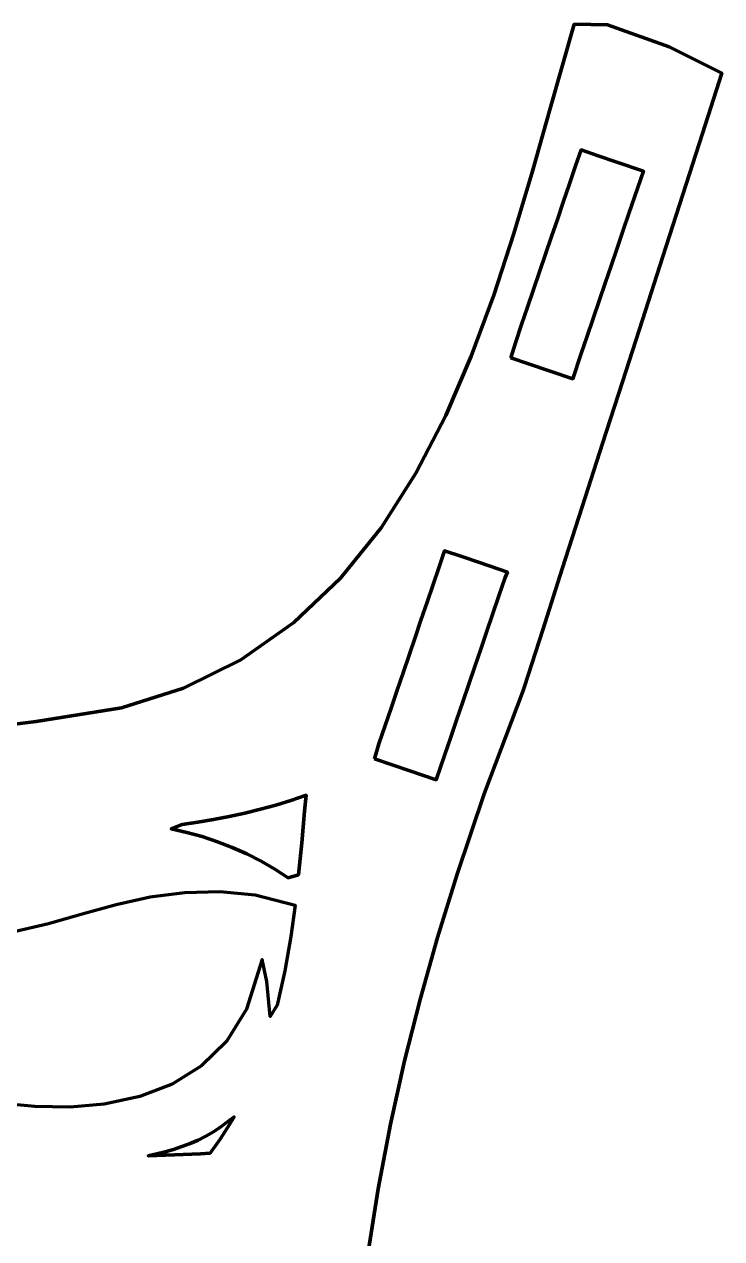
# Model space of a CAD drawing. Header units: millimetres. Extents: x -909 to -680, y 276 to 431.
# Drawn here: x -710.1 to -679.9, y 333.2 to 385.8 of the extents above; entities that cross this region are included whole.
import ezdxf

# ---------------------------------------------------------------- set-up
doc = ezdxf.new("R2010")
doc.units = ezdxf.units.MM
doc.header["$MEASUREMENT"] = 0
doc.layers.add('Camada 1', color=7, linetype='Continuous')

msp = doc.modelspace()

# ---------------------------------------------------------------- linework, layer by layer
at = {"layer": 'Camada 1', "lineweight": 100}
for points, knots in [([(-711.4247, 355.335), (-711.4247, 355.335), (-709.5495, 355.569), (-709.5495, 355.569), (-709.5495, 355.569), (-709.5495, 355.569), (-705.8537, 356.1623), (-705.8537, 356.1623), (-705.8537, 356.1623), (-705.8537, 356.1623), (-703.1663, 357.0181), (-703.1663, 357.0181), (-703.1663, 357.0181), (-703.1663, 357.0181), (-700.6839, 358.2404), (-700.6839, 358.2404), (-700.6839, 358.2404), (-700.6839, 358.2404), (-698.3894, 359.8516), (-698.3894, 359.8516), (-698.3894, 359.8516), (-698.3894, 359.8516), (-696.3694, 361.7741), (-696.3694, 361.7741), (-696.3694, 361.7741), (-696.3694, 361.7741), (-694.6058, 363.9644), (-694.6058, 363.9644), (-694.6058, 363.9644), (-694.6058, 363.9644), (-693.1063, 366.3205), (-693.1063, 366.3205), (-693.1063, 366.3205), (-693.1063, 366.3205), (-691.8085, 368.8307), (-691.8085, 368.8307), (-691.8085, 368.8307), (-691.8085, 368.8307), (-690.702, 371.3983), (-690.702, 371.3983), (-690.702, 371.3983), (-690.702, 371.3983), (-689.7261, 374.0428), (-689.7261, 374.0428), (-689.7261, 374.0428), (-689.7261, 374.0428), (-688.8565, 376.716), (-688.8565, 376.716), (-688.8565, 376.716), (-688.8565, 376.716), (-688.0546, 379.4123), (-688.0546, 379.4123), (-688.0546, 379.4123), (-688.0546, 379.4123), (-687.2863, 382.1232), (-687.2863, 382.1232), (-687.2863, 382.1232), (-687.2863, 382.1232), (-686.2393, 385.7747), (-686.2393, 385.7747), (-686.2393, 385.7747), (-686.2393, 385.7747), (-684.8032, 385.744), (-684.8032, 385.744), (-684.8032, 385.744), (-684.8032, 385.744), (-682.1299, 384.8034), (-682.1299, 384.8034), (-682.1299, 384.8034), (-682.1299, 384.8034), (-679.8502, 383.6511), (-679.8502, 383.6511), (-679.8502, 383.6511), (-679.8502, 383.6511), (-680.6884, 381.0465), (-680.6884, 381.0465), (-680.6884, 381.0465), (-680.6884, 381.0465), (-681.5415, 378.394), (-681.5415, 378.394), (-681.5415, 378.394), (-681.5415, 378.394), (-682.4044, 375.7116), (-682.4044, 375.7116), (-682.4044, 375.7116), (-682.4044, 375.7116), (-683.2868, 372.9695), (-683.2868, 372.9695), (-683.2868, 372.9695), (-683.2868, 372.9695), (-684.149, 370.2889), (-684.149, 370.2889), (-684.149, 370.2889), (-684.149, 370.2889), (-685.0102, 367.6137), (-685.0102, 367.6137), (-685.0102, 367.6137), (-685.0102, 367.6137), (-684.149, 370.2889), (-684.149, 370.2889), (-684.149, 370.2889), (-684.149, 370.2889), (-683.2868, 372.9695), (-683.2868, 372.9695), (-683.2868, 372.9695), (-683.2868, 372.9695), (-682.4044, 375.7116), (-682.4044, 375.7116), (-682.4044, 375.7116), (-682.4044, 375.7116), (-681.5415, 378.394), (-681.5415, 378.394), (-681.5415, 378.394), (-681.5415, 378.394), (-680.6884, 381.0465), (-680.6884, 381.0465), (-680.6884, 381.0465), (-680.6884, 381.0465), (-679.8502, 383.6511), (-679.8502, 383.6511), (-679.8502, 383.6511), (-679.8502, 383.6511), (-682.1299, 384.8034), (-682.1299, 384.8034), (-682.1299, 384.8034), (-682.1299, 384.8034), (-684.8032, 385.744), (-684.8032, 385.744), (-684.8032, 385.744), (-684.8032, 385.744), (-686.2393, 385.7747), (-686.2393, 385.7747), (-686.2393, 385.7747), (-686.2393, 385.7747), (-687.2863, 382.1232), (-687.2863, 382.1232), (-687.2863, 382.1232), (-687.2863, 382.1232), (-688.0546, 379.4123), (-688.0546, 379.4123), (-688.0546, 379.4123), (-688.0546, 379.4123), (-688.8565, 376.716), (-688.8565, 376.716), (-688.8565, 376.716), (-688.8565, 376.716), (-689.7261, 374.0428), (-689.7261, 374.0428), (-689.7261, 374.0428), (-689.7261, 374.0428), (-690.702, 371.3983), (-690.702, 371.3983), (-690.702, 371.3983), (-690.702, 371.3983), (-691.8085, 368.8307), (-691.8085, 368.8307), (-691.8085, 368.8307), (-691.8085, 368.8307), (-693.1063, 366.3205), (-693.1063, 366.3205), (-693.1063, 366.3205), (-693.1063, 366.3205), (-694.6058, 363.9644), (-694.6058, 363.9644), (-694.6058, 363.9644), (-694.6058, 363.9644), (-696.3694, 361.7741), (-696.3694, 361.7741), (-696.3694, 361.7741), (-696.3694, 361.7741), (-698.3894, 359.8516), (-698.3894, 359.8516), (-698.3894, 359.8516), (-698.3894, 359.8516), (-700.6839, 358.2404), (-700.6839, 358.2404), (-700.6839, 358.2404), (-700.6839, 358.2404), (-703.1663, 357.0181), (-703.1663, 357.0181), (-703.1663, 357.0181), (-703.1663, 357.0181), (-705.8537, 356.1623), (-705.8537, 356.1623), (-705.8537, 356.1623), (-705.8537, 356.1623), (-709.5495, 355.569), (-709.5495, 355.569), (-709.5495, 355.569), (-709.5495, 355.569), (-711.4247, 355.335), (-711.4247, 355.335)], [0, 0, 0, 0, 0.0204082, 0.0204082, 0.0204082, 0.0204082, 0.0408163, 0.0408163, 0.0408163, 0.0408163, 0.0612245, 0.0612245, 0.0612245, 0.0612245, 0.0816327, 0.0816327, 0.0816327, 0.0816327, 0.1020408, 0.1020408, 0.1020408, 0.1020408, 0.122449, 0.122449, 0.122449, 0.122449, 0.1428571, 0.1428571, 0.1428571, 0.1428571, 0.1632653, 0.1632653, 0.1632653, 0.1632653, 0.1836735, 0.1836735, 0.1836735, 0.1836735, 0.2040816, 0.2040816, 0.2040816, 0.2040816, 0.2244898, 0.2244898, 0.2244898, 0.2244898, 0.244898, 0.244898, 0.244898, 0.244898, 0.2653061, 0.2653061, 0.2653061, 0.2653061, 0.2857143, 0.2857143, 0.2857143, 0.2857143, 0.3061224, 0.3061224, 0.3061224, 0.3061224, 0.3265306, 0.3265306, 0.3265306, 0.3265306, 0.3469388, 0.3469388, 0.3469388, 0.3469388, 0.3673469, 0.3673469, 0.3673469, 0.3673469, 0.3877551, 0.3877551, 0.3877551, 0.3877551, 0.4081633, 0.4081633, 0.4081633, 0.4081633, 0.4285714, 0.4285714, 0.4285714, 0.4285714, 0.4489796, 0.4489796, 0.4489796, 0.4489796, 0.4693878, 0.4693878, 0.4693878, 0.4693878, 0.4897959, 0.4897959, 0.4897959, 0.4897959, 0.5102041, 0.5102041, 0.5102041, 0.5102041, 0.5306122, 0.5306122, 0.5306122, 0.5306122, 0.5510204, 0.5510204, 0.5510204, 0.5510204, 0.5714286, 0.5714286, 0.5714286, 0.5714286, 0.5918367, 0.5918367, 0.5918367, 0.5918367, 0.6122449, 0.6122449, 0.6122449, 0.6122449, 0.6326531, 0.6326531, 0.6326531, 0.6326531, 0.6530612, 0.6530612, 0.6530612, 0.6530612, 0.6734694, 0.6734694, 0.6734694, 0.6734694, 0.6938776, 0.6938776, 0.6938776, 0.6938776, 0.7142857, 0.7142857, 0.7142857, 0.7142857, 0.7346939, 0.7346939, 0.7346939, 0.7346939, 0.755102, 0.755102, 0.755102, 0.755102, 0.7755102, 0.7755102, 0.7755102, 0.7755102, 0.7959184, 0.7959184, 0.7959184, 0.7959184, 0.8163265, 0.8163265, 0.8163265, 0.8163265, 0.8367347, 0.8367347, 0.8367347, 0.8367347, 0.8571429, 0.8571429, 0.8571429, 0.8571429, 0.877551, 0.877551, 0.877551, 0.877551, 0.8979592, 0.8979592, 0.8979592, 0.8979592, 0.9183673, 0.9183673, 0.9183673, 0.9183673, 0.9387755, 0.9387755, 0.9387755, 0.9387755, 0.9591837, 0.9591837, 0.9591837, 0.9591837, 1, 1, 1, 1]), ([(-686.4561, 378.8261), (-686.4561, 378.8261), (-686.1793, 379.6386), (-686.1793, 379.6386), (-686.1793, 379.6386), (-686.1793, 379.6386), (-685.9438, 380.3303), (-685.9438, 380.3303), (-685.9438, 380.3303), (-685.9438, 380.3303), (-686.1793, 379.6386), (-686.1793, 379.6386), (-686.1793, 379.6386), (-686.1793, 379.6386), (-686.4561, 378.8261), (-686.4561, 378.8261)], [0, 0, 0, 0, 0.2, 0.2, 0.2, 0.2, 0.4, 0.4, 0.4, 0.4, 0.6, 0.6, 0.6, 0.6, 1, 1, 1, 1]), ([(-685.9438, 380.3303), (-685.9438, 380.3303), (-685.2007, 380.0774), (-685.2007, 380.0774), (-685.2007, 380.0774), (-685.2007, 380.0774), (-685.9438, 380.3303), (-685.9438, 380.3303)], [0, 0, 0, 0, 0.3333333, 0.3333333, 0.3333333, 0.3333333, 1, 1, 1, 1]), ([(-685.2007, 380.0774), (-685.2007, 380.0774), (-684.4353, 379.8165), (-684.4353, 379.8165), (-684.4353, 379.8165), (-684.4353, 379.8165), (-685.2007, 380.0774), (-685.2007, 380.0774)], [0, 0, 0, 0, 0.3333333, 0.3333333, 0.3333333, 0.3333333, 1, 1, 1, 1]), ([(-686.3084, 370.4103), (-686.3084, 370.4103), (-685.9338, 371.5105), (-685.9338, 371.5105), (-685.9338, 371.5105), (-685.9338, 371.5105), (-685.6779, 372.2616), (-685.6779, 372.2616), (-685.6779, 372.2616), (-685.6779, 372.2616), (-685.4163, 373.0306), (-685.4163, 373.0306), (-685.4163, 373.0306), (-685.4163, 373.0306), (-685.1588, 373.7868), (-685.1588, 373.7868), (-685.1588, 373.7868), (-685.1588, 373.7868), (-684.8961, 374.5586), (-684.8961, 374.5586), (-684.8961, 374.5586), (-684.8961, 374.5586), (-684.6381, 375.3158), (-684.6381, 375.3158), (-684.6381, 375.3158), (-684.6381, 375.3158), (-684.3814, 376.0695), (-684.3814, 376.0695), (-684.3814, 376.0695), (-684.3814, 376.0695), (-684.1156, 376.8503), (-684.1156, 376.8503), (-684.1156, 376.8503), (-684.1156, 376.8503), (-683.8703, 377.5707), (-683.8703, 377.5707), (-683.8703, 377.5707), (-683.8703, 377.5707), (-683.2438, 379.4107), (-683.2438, 379.4107), (-683.2438, 379.4107), (-683.2438, 379.4107), (-683.8703, 377.5707), (-683.8703, 377.5707), (-683.8703, 377.5707), (-683.8703, 377.5707), (-684.1156, 376.8503), (-684.1156, 376.8503), (-684.1156, 376.8503), (-684.1156, 376.8503), (-684.3814, 376.0695), (-684.3814, 376.0695), (-684.3814, 376.0695), (-684.3814, 376.0695), (-684.6381, 375.3158), (-684.6381, 375.3158), (-684.6381, 375.3158), (-684.6381, 375.3158), (-684.8961, 374.5586), (-684.8961, 374.5586), (-684.8961, 374.5586), (-684.8961, 374.5586), (-685.1588, 373.7868), (-685.1588, 373.7868), (-685.1588, 373.7868), (-685.1588, 373.7868), (-685.4163, 373.0306), (-685.4163, 373.0306), (-685.4163, 373.0306), (-685.4163, 373.0306), (-685.6779, 372.2616), (-685.6779, 372.2616), (-685.6779, 372.2616), (-685.6779, 372.2616), (-685.9338, 371.5105), (-685.9338, 371.5105), (-685.9338, 371.5105), (-685.9338, 371.5105), (-686.3084, 370.4103), (-686.3084, 370.4103)], [0, 0, 0, 0, 0.047619, 0.047619, 0.047619, 0.047619, 0.0952381, 0.0952381, 0.0952381, 0.0952381, 0.1428571, 0.1428571, 0.1428571, 0.1428571, 0.1904762, 0.1904762, 0.1904762, 0.1904762, 0.2380952, 0.2380952, 0.2380952, 0.2380952, 0.2857143, 0.2857143, 0.2857143, 0.2857143, 0.3333333, 0.3333333, 0.3333333, 0.3333333, 0.3809524, 0.3809524, 0.3809524, 0.3809524, 0.4285714, 0.4285714, 0.4285714, 0.4285714, 0.4761905, 0.4761905, 0.4761905, 0.4761905, 0.5238095, 0.5238095, 0.5238095, 0.5238095, 0.5714286, 0.5714286, 0.5714286, 0.5714286, 0.6190476, 0.6190476, 0.6190476, 0.6190476, 0.6666667, 0.6666667, 0.6666667, 0.6666667, 0.7142857, 0.7142857, 0.7142857, 0.7142857, 0.7619048, 0.7619048, 0.7619048, 0.7619048, 0.8095238, 0.8095238, 0.8095238, 0.8095238, 0.8571429, 0.8571429, 0.8571429, 0.8571429, 0.9047619, 0.9047619, 0.9047619, 0.9047619, 1, 1, 1, 1]), ([(-684.4353, 379.8165), (-684.4353, 379.8165), (-683.2438, 379.4107), (-683.2438, 379.4107), (-683.2438, 379.4107), (-683.2438, 379.4107), (-684.4353, 379.8165), (-684.4353, 379.8165)], [0, 0, 0, 0, 0.3333333, 0.3333333, 0.3333333, 0.3333333, 1, 1, 1, 1]), ([(-686.6995, 378.1112), (-686.6995, 378.1112), (-686.4561, 378.8261), (-686.4561, 378.8261), (-686.4561, 378.8261), (-686.4561, 378.8261), (-686.6995, 378.1112), (-686.6995, 378.1112)], [0, 0, 0, 0, 0.3333333, 0.3333333, 0.3333333, 0.3333333, 1, 1, 1, 1]), ([(-686.9692, 377.3186), (-686.9692, 377.3186), (-686.6995, 378.1112), (-686.6995, 378.1112), (-686.6995, 378.1112), (-686.6995, 378.1112), (-686.9692, 377.3186), (-686.9692, 377.3186)], [0, 0, 0, 0, 0.3333333, 0.3333333, 0.3333333, 0.3333333, 1, 1, 1, 1]), ([(-687.2221, 376.5765), (-687.2221, 376.5765), (-686.9692, 377.3186), (-686.9692, 377.3186), (-686.9692, 377.3186), (-686.9692, 377.3186), (-687.2221, 376.5765), (-687.2221, 376.5765)], [0, 0, 0, 0, 0.3333333, 0.3333333, 0.3333333, 0.3333333, 1, 1, 1, 1]), ([(-687.4811, 375.8151), (-687.4811, 375.8151), (-687.2221, 376.5765), (-687.2221, 376.5765), (-687.2221, 376.5765), (-687.2221, 376.5765), (-687.4811, 375.8151), (-687.4811, 375.8151)], [0, 0, 0, 0, 0.3333333, 0.3333333, 0.3333333, 0.3333333, 1, 1, 1, 1]), ([(-687.7435, 375.0446), (-687.7435, 375.0446), (-687.4811, 375.8151), (-687.4811, 375.8151), (-687.4811, 375.8151), (-687.4811, 375.8151), (-687.7435, 375.0446), (-687.7435, 375.0446)], [0, 0, 0, 0, 0.3333333, 0.3333333, 0.3333333, 0.3333333, 1, 1, 1, 1]), ([(-688.0002, 374.2914), (-688.0002, 374.2914), (-687.7435, 375.0446), (-687.7435, 375.0446), (-687.7435, 375.0446), (-687.7435, 375.0446), (-688.0002, 374.2914), (-688.0002, 374.2914)], [0, 0, 0, 0, 0.3333333, 0.3333333, 0.3333333, 0.3333333, 1, 1, 1, 1]), ([(-688.2634, 373.5183), (-688.2634, 373.5183), (-688.0002, 374.2914), (-688.0002, 374.2914), (-688.0002, 374.2914), (-688.0002, 374.2914), (-688.2634, 373.5183), (-688.2634, 373.5183)], [0, 0, 0, 0, 0.3333333, 0.3333333, 0.3333333, 0.3333333, 1, 1, 1, 1]), ([(-688.5189, 372.7668), (-688.5189, 372.7668), (-688.2634, 373.5183), (-688.2634, 373.5183), (-688.2634, 373.5183), (-688.2634, 373.5183), (-688.5189, 372.7668), (-688.5189, 372.7668)], [0, 0, 0, 0, 0.3333333, 0.3333333, 0.3333333, 0.3333333, 1, 1, 1, 1]), ([(-688.7902, 371.971), (-688.7902, 371.971), (-688.5189, 372.7668), (-688.5189, 372.7668), (-688.5189, 372.7668), (-688.5189, 372.7668), (-688.7902, 371.971), (-688.7902, 371.971)], [0, 0, 0, 0, 0.3333333, 0.3333333, 0.3333333, 0.3333333, 1, 1, 1, 1]), ([(-688.983, 371.3204), (-688.983, 371.3204), (-688.7902, 371.971), (-688.7902, 371.971), (-688.7902, 371.971), (-688.7902, 371.971), (-688.983, 371.3204), (-688.983, 371.3204)], [0, 0, 0, 0, 0.3333333, 0.3333333, 0.3333333, 0.3333333, 1, 1, 1, 1]), ([(-688.983, 371.3204), (-688.983, 371.3204), (-688.2219, 371.0613), (-688.2219, 371.0613), (-688.2219, 371.0613), (-688.2219, 371.0613), (-688.983, 371.3204), (-688.983, 371.3204)], [0, 0, 0, 0, 0.3333333, 0.3333333, 0.3333333, 0.3333333, 1, 1, 1, 1]), ([(-688.2219, 371.0613), (-688.2219, 371.0613), (-686.3084, 370.4103), (-686.3084, 370.4103), (-686.3084, 370.4103), (-686.3084, 370.4103), (-688.2219, 371.0613), (-688.2219, 371.0613)], [0, 0, 0, 0, 0.3333333, 0.3333333, 0.3333333, 0.3333333, 1, 1, 1, 1]), ([(-685.8939, 364.8665), (-685.8939, 364.8665), (-685.0102, 367.6137), (-685.0102, 367.6137), (-685.0102, 367.6137), (-685.0102, 367.6137), (-685.8939, 364.8665), (-685.8939, 364.8665)], [0, 0, 0, 0, 0.3333333, 0.3333333, 0.3333333, 0.3333333, 1, 1, 1, 1]), ([(-686.7572, 362.1829), (-686.7572, 362.1829), (-685.8939, 364.8665), (-685.8939, 364.8665), (-685.8939, 364.8665), (-685.8939, 364.8665), (-686.7572, 362.1829), (-686.7572, 362.1829)], [0, 0, 0, 0, 0.3333333, 0.3333333, 0.3333333, 0.3333333, 1, 1, 1, 1]), ([(-692.0925, 362.2723), (-692.0925, 362.2723), (-691.8567, 362.9642), (-691.8567, 362.9642), (-691.8567, 362.9642), (-691.8567, 362.9642), (-692.0925, 362.2723), (-692.0925, 362.2723)], [0, 0, 0, 0, 0.3333333, 0.3333333, 0.3333333, 0.3333333, 1, 1, 1, 1]), ([(-690.809, 357.1922), (-690.809, 357.1922), (-690.5511, 357.9497), (-690.5511, 357.9497), (-690.5511, 357.9497), (-690.5511, 357.9497), (-690.2944, 358.7033), (-690.2944, 358.7033), (-690.2944, 358.7033), (-690.2944, 358.7033), (-690.0285, 359.4841), (-690.0285, 359.4841), (-690.0285, 359.4841), (-690.0285, 359.4841), (-689.7831, 360.2049), (-689.7831, 360.2049), (-689.7831, 360.2049), (-689.7831, 360.2049), (-689.5067, 361.0165), (-689.5067, 361.0165), (-689.5067, 361.0165), (-689.5067, 361.0165), (-689.2399, 361.8007), (-689.2399, 361.8007), (-689.2399, 361.8007), (-689.2399, 361.8007), (-689.1378, 362.038), (-689.1378, 362.038), (-689.1378, 362.038), (-689.1378, 362.038), (-690.3479, 362.4503), (-690.3479, 362.4503), (-690.3479, 362.4503), (-690.3479, 362.4503), (-691.114, 362.7112), (-691.114, 362.7112), (-691.114, 362.7112), (-691.114, 362.7112), (-691.8567, 362.9642), (-691.8567, 362.9642), (-691.8567, 362.9642), (-691.8567, 362.9642), (-691.114, 362.7112), (-691.114, 362.7112), (-691.114, 362.7112), (-691.114, 362.7112), (-690.3479, 362.4503), (-690.3479, 362.4503), (-690.3479, 362.4503), (-690.3479, 362.4503), (-689.1378, 362.038), (-689.1378, 362.038), (-689.1378, 362.038), (-689.1378, 362.038), (-689.2399, 361.8007), (-689.2399, 361.8007), (-689.2399, 361.8007), (-689.2399, 361.8007), (-689.5067, 361.0165), (-689.5067, 361.0165), (-689.5067, 361.0165), (-689.5067, 361.0165), (-689.7831, 360.2049), (-689.7831, 360.2049), (-689.7831, 360.2049), (-689.7831, 360.2049), (-690.0285, 359.4841), (-690.0285, 359.4841), (-690.0285, 359.4841), (-690.0285, 359.4841), (-690.2944, 358.7033), (-690.2944, 358.7033), (-690.2944, 358.7033), (-690.2944, 358.7033), (-690.5511, 357.9497), (-690.5511, 357.9497), (-690.5511, 357.9497), (-690.5511, 357.9497), (-690.809, 357.1922), (-690.809, 357.1922)], [0, 0, 0, 0, 0.047619, 0.047619, 0.047619, 0.047619, 0.0952381, 0.0952381, 0.0952381, 0.0952381, 0.1428571, 0.1428571, 0.1428571, 0.1428571, 0.1904762, 0.1904762, 0.1904762, 0.1904762, 0.2380952, 0.2380952, 0.2380952, 0.2380952, 0.2857143, 0.2857143, 0.2857143, 0.2857143, 0.3333333, 0.3333333, 0.3333333, 0.3333333, 0.3809524, 0.3809524, 0.3809524, 0.3809524, 0.4285714, 0.4285714, 0.4285714, 0.4285714, 0.4761905, 0.4761905, 0.4761905, 0.4761905, 0.5238095, 0.5238095, 0.5238095, 0.5238095, 0.5714286, 0.5714286, 0.5714286, 0.5714286, 0.6190476, 0.6190476, 0.6190476, 0.6190476, 0.6666667, 0.6666667, 0.6666667, 0.6666667, 0.7142857, 0.7142857, 0.7142857, 0.7142857, 0.7619048, 0.7619048, 0.7619048, 0.7619048, 0.8095238, 0.8095238, 0.8095238, 0.8095238, 0.8571429, 0.8571429, 0.8571429, 0.8571429, 0.9047619, 0.9047619, 0.9047619, 0.9047619, 1, 1, 1, 1]), ([(-692.3692, 361.46), (-692.3692, 361.46), (-692.0925, 362.2723), (-692.0925, 362.2723), (-692.0925, 362.2723), (-692.0925, 362.2723), (-692.3692, 361.46), (-692.3692, 361.46)], [0, 0, 0, 0, 0.3333333, 0.3333333, 0.3333333, 0.3333333, 1, 1, 1, 1]), ([(-687.6062, 359.5445), (-687.6062, 359.5445), (-686.7572, 362.1829), (-686.7572, 362.1829), (-686.7572, 362.1829), (-686.7572, 362.1829), (-687.6062, 359.5445), (-687.6062, 359.5445)], [0, 0, 0, 0, 0.3333333, 0.3333333, 0.3333333, 0.3333333, 1, 1, 1, 1]), ([(-692.6125, 360.7448), (-692.6125, 360.7448), (-692.3692, 361.46), (-692.3692, 361.46), (-692.3692, 361.46), (-692.3692, 361.46), (-692.6125, 360.7448), (-692.6125, 360.7448)], [0, 0, 0, 0, 0.3333333, 0.3333333, 0.3333333, 0.3333333, 1, 1, 1, 1]), ([(-692.8821, 359.9523), (-692.8821, 359.9523), (-692.6125, 360.7448), (-692.6125, 360.7448), (-692.6125, 360.7448), (-692.6125, 360.7448), (-692.8821, 359.9523), (-692.8821, 359.9523)], [0, 0, 0, 0, 0.3333333, 0.3333333, 0.3333333, 0.3333333, 1, 1, 1, 1]), ([(-693.135, 359.2102), (-693.135, 359.2102), (-692.8821, 359.9523), (-692.8821, 359.9523), (-692.8821, 359.9523), (-692.8821, 359.9523), (-693.135, 359.2102), (-693.135, 359.2102)], [0, 0, 0, 0, 0.3333333, 0.3333333, 0.3333333, 0.3333333, 1, 1, 1, 1]), ([(-688.3969, 357.0865), (-688.3969, 357.0865), (-687.6062, 359.5445), (-687.6062, 359.5445), (-687.6062, 359.5445), (-687.6062, 359.5445), (-688.3969, 357.0865), (-688.3969, 357.0865)], [0, 0, 0, 0, 0.3333333, 0.3333333, 0.3333333, 0.3333333, 1, 1, 1, 1]), ([(-694.8956, 353.9545), (-694.8956, 353.9545), (-694.7032, 354.6048), (-694.7032, 354.6048), (-694.7032, 354.6048), (-694.7032, 354.6048), (-694.4324, 355.4005), (-694.4324, 355.4005), (-694.4324, 355.4005), (-694.4324, 355.4005), (-694.176, 356.1524), (-694.176, 356.1524), (-694.176, 356.1524), (-694.176, 356.1524), (-693.9132, 356.9253), (-693.9132, 356.9253), (-693.9132, 356.9253), (-693.9132, 356.9253), (-693.6565, 357.6783), (-693.6565, 357.6783), (-693.6565, 357.6783), (-693.6565, 357.6783), (-693.3945, 358.4489), (-693.3945, 358.4489), (-693.3945, 358.4489), (-693.3945, 358.4489), (-693.135, 359.2102), (-693.135, 359.2102), (-693.135, 359.2102), (-693.135, 359.2102), (-693.3945, 358.4489), (-693.3945, 358.4489), (-693.3945, 358.4489), (-693.3945, 358.4489), (-693.6565, 357.6783), (-693.6565, 357.6783), (-693.6565, 357.6783), (-693.6565, 357.6783), (-693.9132, 356.9253), (-693.9132, 356.9253), (-693.9132, 356.9253), (-693.9132, 356.9253), (-694.176, 356.1524), (-694.176, 356.1524), (-694.176, 356.1524), (-694.176, 356.1524), (-694.4324, 355.4005), (-694.4324, 355.4005), (-694.4324, 355.4005), (-694.4324, 355.4005), (-694.7032, 354.6048), (-694.7032, 354.6048), (-694.7032, 354.6048), (-694.7032, 354.6048), (-694.8956, 353.9545), (-694.8956, 353.9545)], [0, 0, 0, 0, 0.0666667, 0.0666667, 0.0666667, 0.0666667, 0.1333333, 0.1333333, 0.1333333, 0.1333333, 0.2, 0.2, 0.2, 0.2, 0.2666667, 0.2666667, 0.2666667, 0.2666667, 0.3333333, 0.3333333, 0.3333333, 0.3333333, 0.4, 0.4, 0.4, 0.4, 0.4666667, 0.4666667, 0.4666667, 0.4666667, 0.5333333, 0.5333333, 0.5333333, 0.5333333, 0.6, 0.6, 0.6, 0.6, 0.6666667, 0.6666667, 0.6666667, 0.6666667, 0.7333333, 0.7333333, 0.7333333, 0.7333333, 0.8, 0.8, 0.8, 0.8, 0.8666667, 0.8666667, 0.8666667, 0.8666667, 1, 1, 1, 1]), ([(-691.8466, 354.1443), (-691.8466, 354.1443), (-691.5909, 354.8955), (-691.5909, 354.8955), (-691.5909, 354.8955), (-691.5909, 354.8955), (-691.3289, 355.6644), (-691.3289, 355.6644), (-691.3289, 355.6644), (-691.3289, 355.6644), (-691.0718, 356.4205), (-691.0718, 356.4205), (-691.0718, 356.4205), (-691.0718, 356.4205), (-690.809, 357.1922), (-690.809, 357.1922), (-690.809, 357.1922), (-690.809, 357.1922), (-691.0718, 356.4205), (-691.0718, 356.4205), (-691.0718, 356.4205), (-691.0718, 356.4205), (-691.3289, 355.6644), (-691.3289, 355.6644), (-691.3289, 355.6644), (-691.3289, 355.6644), (-691.5909, 354.8955), (-691.5909, 354.8955), (-691.5909, 354.8955), (-691.5909, 354.8955), (-691.8466, 354.1443), (-691.8466, 354.1443)], [0, 0, 0, 0, 0.1111111, 0.1111111, 0.1111111, 0.1111111, 0.2222222, 0.2222222, 0.2222222, 0.2222222, 0.3333333, 0.3333333, 0.3333333, 0.3333333, 0.4444444, 0.4444444, 0.4444444, 0.4444444, 0.5555556, 0.5555556, 0.5555556, 0.5555556, 0.6666667, 0.6666667, 0.6666667, 0.6666667, 0.7777778, 0.7777778, 0.7777778, 0.7777778, 1, 1, 1, 1]), ([(-690.1365, 352.4297), (-690.1365, 352.4297), (-688.4665, 356.87), (-688.4665, 356.87), (-688.4665, 356.87), (-688.4665, 356.87), (-690.1365, 352.4297), (-690.1365, 352.4297)], [0, 0, 0, 0, 0.3333333, 0.3333333, 0.3333333, 0.3333333, 1, 1, 1, 1]), ([(-688.4665, 356.87), (-688.4665, 356.87), (-688.3969, 357.0865), (-688.3969, 357.0865), (-688.3969, 357.0865), (-688.3969, 357.0865), (-688.4665, 356.87), (-688.4665, 356.87)], [0, 0, 0, 0, 0.3333333, 0.3333333, 0.3333333, 0.3333333, 1, 1, 1, 1]), ([(-692.2216, 353.044), (-692.2216, 353.044), (-691.8466, 354.1443), (-691.8466, 354.1443), (-691.8466, 354.1443), (-691.8466, 354.1443), (-692.2216, 353.044), (-692.2216, 353.044)], [0, 0, 0, 0, 0.3333333, 0.3333333, 0.3333333, 0.3333333, 1, 1, 1, 1]), ([(-694.8956, 353.9545), (-694.8956, 353.9545), (-694.1346, 353.6954), (-694.1346, 353.6954), (-694.1346, 353.6954), (-694.1346, 353.6954), (-693.3717, 353.4357), (-693.3717, 353.4357), (-693.3717, 353.4357), (-693.3717, 353.4357), (-692.2216, 353.044), (-692.2216, 353.044), (-692.2216, 353.044), (-692.2216, 353.044), (-693.3717, 353.4357), (-693.3717, 353.4357), (-693.3717, 353.4357), (-693.3717, 353.4357), (-694.1346, 353.6954), (-694.1346, 353.6954), (-694.1346, 353.6954), (-694.1346, 353.6954), (-694.8956, 353.9545), (-694.8956, 353.9545)], [0, 0, 0, 0, 0.1428571, 0.1428571, 0.1428571, 0.1428571, 0.2857143, 0.2857143, 0.2857143, 0.2857143, 0.4285714, 0.4285714, 0.4285714, 0.4285714, 0.5714286, 0.5714286, 0.5714286, 0.5714286, 0.7142857, 0.7142857, 0.7142857, 0.7142857, 1, 1, 1, 1]), ([(-703.701, 350.9137), (-703.701, 350.9137), (-703.2302, 351.1065), (-703.2302, 351.1065), (-703.2302, 351.1065), (-703.2302, 351.1065), (-702.5478, 351.2093), (-702.5478, 351.2093), (-702.5478, 351.2093), (-702.5478, 351.2093), (-701.8679, 351.3255), (-701.8679, 351.3255), (-701.8679, 351.3255), (-701.8679, 351.3255), (-701.1886, 351.4568), (-701.1886, 351.4568), (-701.1886, 351.4568), (-701.1886, 351.4568), (-700.5131, 351.6036), (-700.5131, 351.6036), (-700.5131, 351.6036), (-700.5131, 351.6036), (-699.8422, 351.7672), (-699.8422, 351.7672), (-699.8422, 351.7672), (-699.8422, 351.7672), (-699.1763, 351.9486), (-699.1763, 351.9486), (-699.1763, 351.9486), (-699.1763, 351.9486), (-698.5155, 352.1494), (-698.5155, 352.1494), (-698.5155, 352.1494), (-698.5155, 352.1494), (-697.8622, 352.3707), (-697.8622, 352.3707), (-697.8622, 352.3707), (-697.8622, 352.3707), (-697.9242, 351.6832), (-697.9242, 351.6832), (-697.9242, 351.6832), (-697.9242, 351.6832), (-697.9862, 350.9952), (-697.9862, 350.9952), (-697.9862, 350.9952), (-697.9862, 350.9952), (-698.0489, 350.3071), (-698.0489, 350.3071), (-698.0489, 350.3071), (-698.0489, 350.3071), (-698.1151, 349.6194), (-698.1151, 349.6194), (-698.1151, 349.6194), (-698.1151, 349.6194), (-698.1847, 348.9326), (-698.1847, 348.9326), (-698.1847, 348.9326), (-698.1847, 348.9326), (-698.6297, 348.7923), (-698.6297, 348.7923), (-698.6297, 348.7923), (-698.6297, 348.7923), (-699.2098, 349.1691), (-699.2098, 349.1691), (-699.2098, 349.1691), (-699.2098, 349.1691), (-699.8099, 349.5144), (-699.8099, 349.5144), (-699.8099, 349.5144), (-699.8099, 349.5144), (-700.4279, 349.829), (-700.4279, 349.829), (-700.4279, 349.829), (-700.4279, 349.829), (-701.0623, 350.1128), (-701.0623, 350.1128), (-701.0623, 350.1128), (-701.0623, 350.1128), (-701.7028, 350.3617), (-701.7028, 350.3617), (-701.7028, 350.3617), (-701.7028, 350.3617), (-702.3569, 350.5795), (-702.3569, 350.5795), (-702.3569, 350.5795), (-702.3569, 350.5795), (-703.0244, 350.7642), (-703.0244, 350.7642), (-703.0244, 350.7642), (-703.0244, 350.7642), (-703.701, 350.9137), (-703.701, 350.9137)], [0, 0, 0, 0, 0.0416667, 0.0416667, 0.0416667, 0.0416667, 0.0833333, 0.0833333, 0.0833333, 0.0833333, 0.125, 0.125, 0.125, 0.125, 0.1666667, 0.1666667, 0.1666667, 0.1666667, 0.2083333, 0.2083333, 0.2083333, 0.2083333, 0.25, 0.25, 0.25, 0.25, 0.2916667, 0.2916667, 0.2916667, 0.2916667, 0.3333333, 0.3333333, 0.3333333, 0.3333333, 0.375, 0.375, 0.375, 0.375, 0.4166667, 0.4166667, 0.4166667, 0.4166667, 0.4583333, 0.4583333, 0.4583333, 0.4583333, 0.5, 0.5, 0.5, 0.5, 0.5416667, 0.5416667, 0.5416667, 0.5416667, 0.5833333, 0.5833333, 0.5833333, 0.5833333, 0.625, 0.625, 0.625, 0.625, 0.6666667, 0.6666667, 0.6666667, 0.6666667, 0.7083333, 0.7083333, 0.7083333, 0.7083333, 0.75, 0.75, 0.75, 0.75, 0.7916667, 0.7916667, 0.7916667, 0.7916667, 0.8333333, 0.8333333, 0.8333333, 0.8333333, 0.875, 0.875, 0.875, 0.875, 0.9166667, 0.9166667, 0.9166667, 0.9166667, 1, 1, 1, 1]), ([(-697.9242, 351.6832), (-697.9242, 351.6832), (-697.8622, 352.3707), (-697.8622, 352.3707), (-697.8622, 352.3707), (-697.8622, 352.3707), (-698.5155, 352.1494), (-698.5155, 352.1494), (-698.5155, 352.1494), (-698.5155, 352.1494), (-699.1763, 351.9486), (-699.1763, 351.9486), (-699.1763, 351.9486), (-699.1763, 351.9486), (-699.8422, 351.7672), (-699.8422, 351.7672), (-699.8422, 351.7672), (-699.8422, 351.7672), (-700.5131, 351.6036), (-700.5131, 351.6036), (-700.5131, 351.6036), (-700.5131, 351.6036), (-701.1886, 351.4568), (-701.1886, 351.4568), (-701.1886, 351.4568), (-701.1886, 351.4568), (-701.8679, 351.3255), (-701.8679, 351.3255), (-701.8679, 351.3255), (-701.8679, 351.3255), (-702.5478, 351.2093), (-702.5478, 351.2093), (-702.5478, 351.2093), (-702.5478, 351.2093), (-703.2302, 351.1065), (-703.2302, 351.1065), (-703.2302, 351.1065), (-703.2302, 351.1065), (-703.701, 350.9137), (-703.701, 350.9137), (-703.701, 350.9137), (-703.701, 350.9137), (-703.0244, 350.7642), (-703.0244, 350.7642), (-703.0244, 350.7642), (-703.0244, 350.7642), (-702.3569, 350.5795), (-702.3569, 350.5795), (-702.3569, 350.5795), (-702.3569, 350.5795), (-701.7028, 350.3617), (-701.7028, 350.3617), (-701.7028, 350.3617), (-701.7028, 350.3617), (-701.0623, 350.1128), (-701.0623, 350.1128), (-701.0623, 350.1128), (-701.0623, 350.1128), (-700.4279, 349.829), (-700.4279, 349.829), (-700.4279, 349.829), (-700.4279, 349.829), (-699.8099, 349.5144), (-699.8099, 349.5144), (-699.8099, 349.5144), (-699.8099, 349.5144), (-699.2098, 349.1691), (-699.2098, 349.1691), (-699.2098, 349.1691), (-699.2098, 349.1691), (-698.6297, 348.7923), (-698.6297, 348.7923), (-698.6297, 348.7923), (-698.6297, 348.7923), (-698.1847, 348.9326), (-698.1847, 348.9326), (-698.1847, 348.9326), (-698.1847, 348.9326), (-698.1151, 349.6194), (-698.1151, 349.6194), (-698.1151, 349.6194), (-698.1151, 349.6194), (-698.0489, 350.3071), (-698.0489, 350.3071), (-698.0489, 350.3071), (-698.0489, 350.3071), (-697.9862, 350.9952), (-697.9862, 350.9952), (-697.9862, 350.9952), (-697.9862, 350.9952), (-697.9242, 351.6832), (-697.9242, 351.6832)], [0, 0, 0, 0, 0.0416667, 0.0416667, 0.0416667, 0.0416667, 0.0833333, 0.0833333, 0.0833333, 0.0833333, 0.125, 0.125, 0.125, 0.125, 0.1666667, 0.1666667, 0.1666667, 0.1666667, 0.2083333, 0.2083333, 0.2083333, 0.2083333, 0.25, 0.25, 0.25, 0.25, 0.2916667, 0.2916667, 0.2916667, 0.2916667, 0.3333333, 0.3333333, 0.3333333, 0.3333333, 0.375, 0.375, 0.375, 0.375, 0.4166667, 0.4166667, 0.4166667, 0.4166667, 0.4583333, 0.4583333, 0.4583333, 0.4583333, 0.5, 0.5, 0.5, 0.5, 0.5416667, 0.5416667, 0.5416667, 0.5416667, 0.5833333, 0.5833333, 0.5833333, 0.5833333, 0.625, 0.625, 0.625, 0.625, 0.6666667, 0.6666667, 0.6666667, 0.6666667, 0.7083333, 0.7083333, 0.7083333, 0.7083333, 0.75, 0.75, 0.75, 0.75, 0.7916667, 0.7916667, 0.7916667, 0.7916667, 0.8333333, 0.8333333, 0.8333333, 0.8333333, 0.875, 0.875, 0.875, 0.875, 0.9166667, 0.9166667, 0.9166667, 0.9166667, 1, 1, 1, 1]), ([(-691.319, 348.9493), (-691.319, 348.9493), (-690.1365, 352.4297), (-690.1365, 352.4297), (-690.1365, 352.4297), (-690.1365, 352.4297), (-691.319, 348.9493), (-691.319, 348.9493)], [0, 0, 0, 0, 0.3333333, 0.3333333, 0.3333333, 0.3333333, 1, 1, 1, 1]), ([(-725.0653, 345.0538), (-725.0653, 345.0538), (-723.8236, 344.1009), (-723.8236, 344.1009), (-723.8236, 344.1009), (-723.8236, 344.1009), (-722.5821, 343.271), (-722.5821, 343.271), (-722.5821, 343.271), (-722.5821, 343.271), (-721.2522, 342.4864), (-721.2522, 342.4864), (-721.2522, 342.4864), (-721.2522, 342.4864), (-719.8735, 341.7686), (-719.8735, 341.7686), (-719.8735, 341.7686), (-719.8735, 341.7686), (-718.494, 341.1346), (-718.494, 341.1346), (-718.494, 341.1346), (-718.494, 341.1346), (-717.0757, 340.5639), (-717.0757, 340.5639), (-717.0757, 340.5639), (-717.0757, 340.5639), (-715.6286, 340.0617), (-715.6286, 340.0617), (-715.6286, 340.0617), (-715.6286, 340.0617), (-714.1399, 339.6301), (-714.1399, 339.6301), (-714.1399, 339.6301), (-714.1399, 339.6301), (-712.6518, 339.2863), (-712.6518, 339.2863), (-712.6518, 339.2863), (-712.6518, 339.2863), (-711.178, 339.0383), (-711.178, 339.0383), (-711.178, 339.0383), (-711.178, 339.0383), (-709.6076, 338.8862), (-709.6076, 338.8862), (-709.6076, 338.8862), (-709.6076, 338.8862), (-708.079, 338.8665), (-708.079, 338.8665), (-708.079, 338.8665), (-708.079, 338.8665), (-706.6132, 338.9914), (-706.6132, 338.9914), (-706.6132, 338.9914), (-706.6132, 338.9914), (-705.0646, 339.3197), (-705.0646, 339.3197), (-705.0646, 339.3197), (-705.0646, 339.3197), (-703.6564, 339.8613), (-703.6564, 339.8613), (-703.6564, 339.8613), (-703.6564, 339.8613), (-702.393, 340.6482), (-702.393, 340.6482), (-702.393, 340.6482), (-702.393, 340.6482), (-701.3126, 341.7105), (-701.3126, 341.7105), (-701.3126, 341.7105), (-701.3126, 341.7105), (-700.4493, 343.1021), (-700.4493, 343.1021), (-700.4493, 343.1021), (-700.4493, 343.1021), (-699.7624, 345.2613), (-699.7624, 345.2613), (-699.7624, 345.2613), (-699.7624, 345.2613), (-699.5638, 344.3046), (-699.5638, 344.3046), (-699.5638, 344.3046), (-699.5638, 344.3046), (-699.4098, 342.7914), (-699.4098, 342.7914), (-699.4098, 342.7914), (-699.4098, 342.7914), (-699.1078, 343.2739), (-699.1078, 343.2739), (-699.1078, 343.2739), (-699.1078, 343.2739), (-698.7803, 344.7599), (-698.7803, 344.7599), (-698.7803, 344.7599), (-698.7803, 344.7599), (-698.5221, 346.2597), (-698.5221, 346.2597), (-698.5221, 346.2597), (-698.5221, 346.2597), (-698.336, 347.6102), (-698.336, 347.6102), (-698.336, 347.6102), (-698.336, 347.6102), (-700.0628, 348.0644), (-700.0628, 348.0644), (-700.0628, 348.0644), (-700.0628, 348.0644), (-701.5921, 348.2016), (-701.5921, 348.2016), (-701.5921, 348.2016), (-701.5921, 348.2016), (-703.1126, 348.1634), (-703.1126, 348.1634), (-703.1126, 348.1634), (-703.1126, 348.1634), (-704.615, 347.9659), (-704.615, 347.9659), (-704.615, 347.9659), (-704.615, 347.9659), (-706.0967, 347.6403), (-706.0967, 347.6403), (-706.0967, 347.6403), (-706.0967, 347.6403), (-707.5614, 347.2379), (-707.5614, 347.2379), (-707.5614, 347.2379), (-707.5614, 347.2379), (-709.023, 346.8213), (-709.023, 346.8213), (-709.023, 346.8213), (-709.023, 346.8213), (-710.5032, 346.465), (-710.5032, 346.465), (-710.5032, 346.465), (-710.5032, 346.465), (-712.0086, 346.2535), (-712.0086, 346.2535), (-712.0086, 346.2535), (-712.0086, 346.2535), (-713.5022, 346.2318), (-713.5022, 346.2318), (-713.5022, 346.2318), (-713.5022, 346.2318), (-715.0402, 346.3281), (-715.0402, 346.3281), (-715.0402, 346.3281), (-715.0402, 346.3281), (-716.5601, 346.5221), (-716.5601, 346.5221), (-716.5601, 346.5221), (-716.5601, 346.5221), (-718.0567, 346.8062), (-718.0567, 346.8062), (-718.0567, 346.8062), (-718.0567, 346.8062), (-719.5406, 347.1853), (-719.5406, 347.1853), (-719.5406, 347.1853), (-719.5406, 347.1853), (-720.9916, 347.6668), (-720.9916, 347.6668), (-720.9916, 347.6668), (-720.9916, 347.6668), (-722.3828, 348.2663), (-722.3828, 348.2663), (-722.3828, 348.2663), (-722.3828, 348.2663), (-723.6992, 349.0247), (-723.6992, 349.0247), (-723.6992, 349.0247), (-723.6992, 349.0247), (-724.8648, 350.0101), (-724.8648, 350.0101), (-724.8648, 350.0101), (-724.8648, 350.0101), (-725.6647, 351.291), (-725.6647, 351.291), (-725.6647, 351.291), (-725.6647, 351.291), (-727.1864, 351.3648), (-727.1864, 351.3648), (-727.1864, 351.3648), (-727.1864, 351.3648), (-728.7074, 351.423), (-728.7074, 351.423), (-728.7074, 351.423), (-728.7074, 351.423), (-730.228, 351.4588), (-730.228, 351.4588), (-730.228, 351.4588), (-730.228, 351.4588), (-731.7501, 351.4648), (-731.7501, 351.4648), (-731.7501, 351.4648), (-731.7501, 351.4648), (-731.6592, 351.1433), (-731.6592, 351.1433), (-731.6592, 351.1433), (-731.6592, 351.1433), (-730.3174, 350.4314), (-730.3174, 350.4314), (-730.3174, 350.4314), (-730.3174, 350.4314), (-729.1193, 349.4965), (-729.1193, 349.4965), (-729.1193, 349.4965), (-729.1193, 349.4965), (-728.1202, 348.4279), (-728.1202, 348.4279), (-728.1202, 348.4279), (-728.1202, 348.4279), (-727.1785, 347.1576), (-727.1785, 347.1576), (-727.1785, 347.1576), (-727.1785, 347.1576), (-726.2144, 346.0937), (-726.2144, 346.0937), (-726.2144, 346.0937), (-726.2144, 346.0937), (-725.0653, 345.0538), (-725.0653, 345.0538)], [0, 0, 0, 0, 0.0178571, 0.0178571, 0.0178571, 0.0178571, 0.0357143, 0.0357143, 0.0357143, 0.0357143, 0.0535714, 0.0535714, 0.0535714, 0.0535714, 0.0714286, 0.0714286, 0.0714286, 0.0714286, 0.0892857, 0.0892857, 0.0892857, 0.0892857, 0.1071429, 0.1071429, 0.1071429, 0.1071429, 0.125, 0.125, 0.125, 0.125, 0.1428571, 0.1428571, 0.1428571, 0.1428571, 0.1607143, 0.1607143, 0.1607143, 0.1607143, 0.1785714, 0.1785714, 0.1785714, 0.1785714, 0.1964286, 0.1964286, 0.1964286, 0.1964286, 0.2142857, 0.2142857, 0.2142857, 0.2142857, 0.2321429, 0.2321429, 0.2321429, 0.2321429, 0.25, 0.25, 0.25, 0.25, 0.2678571, 0.2678571, 0.2678571, 0.2678571, 0.2857143, 0.2857143, 0.2857143, 0.2857143, 0.3035714, 0.3035714, 0.3035714, 0.3035714, 0.3214286, 0.3214286, 0.3214286, 0.3214286, 0.3392857, 0.3392857, 0.3392857, 0.3392857, 0.3571429, 0.3571429, 0.3571429, 0.3571429, 0.375, 0.375, 0.375, 0.375, 0.3928571, 0.3928571, 0.3928571, 0.3928571, 0.4107143, 0.4107143, 0.4107143, 0.4107143, 0.4285714, 0.4285714, 0.4285714, 0.4285714, 0.4464286, 0.4464286, 0.4464286, 0.4464286, 0.4642857, 0.4642857, 0.4642857, 0.4642857, 0.4821429, 0.4821429, 0.4821429, 0.4821429, 0.5, 0.5, 0.5, 0.5, 0.5178571, 0.5178571, 0.5178571, 0.5178571, 0.5357143, 0.5357143, 0.5357143, 0.5357143, 0.5535714, 0.5535714, 0.5535714, 0.5535714, 0.5714286, 0.5714286, 0.5714286, 0.5714286, 0.5892857, 0.5892857, 0.5892857, 0.5892857, 0.6071429, 0.6071429, 0.6071429, 0.6071429, 0.625, 0.625, 0.625, 0.625, 0.6428571, 0.6428571, 0.6428571, 0.6428571, 0.6607143, 0.6607143, 0.6607143, 0.6607143, 0.6785714, 0.6785714, 0.6785714, 0.6785714, 0.6964286, 0.6964286, 0.6964286, 0.6964286, 0.7142857, 0.7142857, 0.7142857, 0.7142857, 0.7321429, 0.7321429, 0.7321429, 0.7321429, 0.75, 0.75, 0.75, 0.75, 0.7678571, 0.7678571, 0.7678571, 0.7678571, 0.7857143, 0.7857143, 0.7857143, 0.7857143, 0.8035714, 0.8035714, 0.8035714, 0.8035714, 0.8214286, 0.8214286, 0.8214286, 0.8214286, 0.8392857, 0.8392857, 0.8392857, 0.8392857, 0.8571429, 0.8571429, 0.8571429, 0.8571429, 0.875, 0.875, 0.875, 0.875, 0.8928571, 0.8928571, 0.8928571, 0.8928571, 0.9107143, 0.9107143, 0.9107143, 0.9107143, 0.9285714, 0.9285714, 0.9285714, 0.9285714, 0.9464286, 0.9464286, 0.9464286, 0.9464286, 0.9642857, 0.9642857, 0.9642857, 0.9642857, 1, 1, 1, 1]), ([(-724.8648, 350.0101), (-724.8648, 350.0101), (-725.6647, 351.291), (-725.6647, 351.291), (-725.6647, 351.291), (-725.6647, 351.291), (-727.1864, 351.3648), (-727.1864, 351.3648), (-727.1864, 351.3648), (-727.1864, 351.3648), (-728.7074, 351.423), (-728.7074, 351.423), (-728.7074, 351.423), (-728.7074, 351.423), (-730.228, 351.4588), (-730.228, 351.4588), (-730.228, 351.4588), (-730.228, 351.4588), (-731.7501, 351.4648), (-731.7501, 351.4648), (-731.7501, 351.4648), (-731.7501, 351.4648), (-731.6592, 351.1433), (-731.6592, 351.1433), (-731.6592, 351.1433), (-731.6592, 351.1433), (-730.3174, 350.4314), (-730.3174, 350.4314), (-730.3174, 350.4314), (-730.3174, 350.4314), (-729.1193, 349.4965), (-729.1193, 349.4965), (-729.1193, 349.4965), (-729.1193, 349.4965), (-728.1202, 348.4279), (-728.1202, 348.4279), (-728.1202, 348.4279), (-728.1202, 348.4279), (-727.1785, 347.1576), (-727.1785, 347.1576), (-727.1785, 347.1576), (-727.1785, 347.1576), (-726.2144, 346.0937), (-726.2144, 346.0937), (-726.2144, 346.0937), (-726.2144, 346.0937), (-725.0653, 345.0538), (-725.0653, 345.0538), (-725.0653, 345.0538), (-725.0653, 345.0538), (-723.8236, 344.1009), (-723.8236, 344.1009), (-723.8236, 344.1009), (-723.8236, 344.1009), (-722.5821, 343.271), (-722.5821, 343.271), (-722.5821, 343.271), (-722.5821, 343.271), (-721.2522, 342.4864), (-721.2522, 342.4864), (-721.2522, 342.4864), (-721.2522, 342.4864), (-719.8735, 341.7686), (-719.8735, 341.7686), (-719.8735, 341.7686), (-719.8735, 341.7686), (-718.494, 341.1346), (-718.494, 341.1346), (-718.494, 341.1346), (-718.494, 341.1346), (-717.0757, 340.5639), (-717.0757, 340.5639), (-717.0757, 340.5639), (-717.0757, 340.5639), (-715.6286, 340.0617), (-715.6286, 340.0617), (-715.6286, 340.0617), (-715.6286, 340.0617), (-714.1399, 339.6301), (-714.1399, 339.6301), (-714.1399, 339.6301), (-714.1399, 339.6301), (-712.6518, 339.2863), (-712.6518, 339.2863), (-712.6518, 339.2863), (-712.6518, 339.2863), (-711.178, 339.0383), (-711.178, 339.0383), (-711.178, 339.0383), (-711.178, 339.0383), (-709.6076, 338.8862), (-709.6076, 338.8862), (-709.6076, 338.8862), (-709.6076, 338.8862), (-708.079, 338.8665), (-708.079, 338.8665), (-708.079, 338.8665), (-708.079, 338.8665), (-706.6132, 338.9914), (-706.6132, 338.9914), (-706.6132, 338.9914), (-706.6132, 338.9914), (-705.0646, 339.3197), (-705.0646, 339.3197), (-705.0646, 339.3197), (-705.0646, 339.3197), (-703.6564, 339.8613), (-703.6564, 339.8613), (-703.6564, 339.8613), (-703.6564, 339.8613), (-702.393, 340.6482), (-702.393, 340.6482), (-702.393, 340.6482), (-702.393, 340.6482), (-701.3126, 341.7105), (-701.3126, 341.7105), (-701.3126, 341.7105), (-701.3126, 341.7105), (-700.4493, 343.1021), (-700.4493, 343.1021), (-700.4493, 343.1021), (-700.4493, 343.1021), (-699.7624, 345.2613), (-699.7624, 345.2613), (-699.7624, 345.2613), (-699.7624, 345.2613), (-699.5638, 344.3046), (-699.5638, 344.3046), (-699.5638, 344.3046), (-699.5638, 344.3046), (-699.4098, 342.7914), (-699.4098, 342.7914), (-699.4098, 342.7914), (-699.4098, 342.7914), (-699.1078, 343.2739), (-699.1078, 343.2739), (-699.1078, 343.2739), (-699.1078, 343.2739), (-698.7803, 344.7599), (-698.7803, 344.7599), (-698.7803, 344.7599), (-698.7803, 344.7599), (-698.5221, 346.2597), (-698.5221, 346.2597), (-698.5221, 346.2597), (-698.5221, 346.2597), (-698.336, 347.6102), (-698.336, 347.6102), (-698.336, 347.6102), (-698.336, 347.6102), (-700.0628, 348.0644), (-700.0628, 348.0644), (-700.0628, 348.0644), (-700.0628, 348.0644), (-701.5921, 348.2016), (-701.5921, 348.2016), (-701.5921, 348.2016), (-701.5921, 348.2016), (-703.1126, 348.1634), (-703.1126, 348.1634), (-703.1126, 348.1634), (-703.1126, 348.1634), (-704.615, 347.9659), (-704.615, 347.9659), (-704.615, 347.9659), (-704.615, 347.9659), (-706.0967, 347.6403), (-706.0967, 347.6403), (-706.0967, 347.6403), (-706.0967, 347.6403), (-707.5614, 347.2379), (-707.5614, 347.2379), (-707.5614, 347.2379), (-707.5614, 347.2379), (-709.023, 346.8213), (-709.023, 346.8213), (-709.023, 346.8213), (-709.023, 346.8213), (-710.5032, 346.465), (-710.5032, 346.465), (-710.5032, 346.465), (-710.5032, 346.465), (-712.0086, 346.2535), (-712.0086, 346.2535), (-712.0086, 346.2535), (-712.0086, 346.2535), (-713.5022, 346.2318), (-713.5022, 346.2318), (-713.5022, 346.2318), (-713.5022, 346.2318), (-715.0402, 346.3281), (-715.0402, 346.3281), (-715.0402, 346.3281), (-715.0402, 346.3281), (-716.5601, 346.5221), (-716.5601, 346.5221), (-716.5601, 346.5221), (-716.5601, 346.5221), (-718.0567, 346.8062), (-718.0567, 346.8062), (-718.0567, 346.8062), (-718.0567, 346.8062), (-719.5406, 347.1853), (-719.5406, 347.1853), (-719.5406, 347.1853), (-719.5406, 347.1853), (-720.9916, 347.6668), (-720.9916, 347.6668), (-720.9916, 347.6668), (-720.9916, 347.6668), (-722.3828, 348.2663), (-722.3828, 348.2663), (-722.3828, 348.2663), (-722.3828, 348.2663), (-723.6992, 349.0247), (-723.6992, 349.0247), (-723.6992, 349.0247), (-723.6992, 349.0247), (-724.8648, 350.0101), (-724.8648, 350.0101)], [0, 0, 0, 0, 0.0178571, 0.0178571, 0.0178571, 0.0178571, 0.0357143, 0.0357143, 0.0357143, 0.0357143, 0.0535714, 0.0535714, 0.0535714, 0.0535714, 0.0714286, 0.0714286, 0.0714286, 0.0714286, 0.0892857, 0.0892857, 0.0892857, 0.0892857, 0.1071429, 0.1071429, 0.1071429, 0.1071429, 0.125, 0.125, 0.125, 0.125, 0.1428571, 0.1428571, 0.1428571, 0.1428571, 0.1607143, 0.1607143, 0.1607143, 0.1607143, 0.1785714, 0.1785714, 0.1785714, 0.1785714, 0.1964286, 0.1964286, 0.1964286, 0.1964286, 0.2142857, 0.2142857, 0.2142857, 0.2142857, 0.2321429, 0.2321429, 0.2321429, 0.2321429, 0.25, 0.25, 0.25, 0.25, 0.2678571, 0.2678571, 0.2678571, 0.2678571, 0.2857143, 0.2857143, 0.2857143, 0.2857143, 0.3035714, 0.3035714, 0.3035714, 0.3035714, 0.3214286, 0.3214286, 0.3214286, 0.3214286, 0.3392857, 0.3392857, 0.3392857, 0.3392857, 0.3571429, 0.3571429, 0.3571429, 0.3571429, 0.375, 0.375, 0.375, 0.375, 0.3928571, 0.3928571, 0.3928571, 0.3928571, 0.4107143, 0.4107143, 0.4107143, 0.4107143, 0.4285714, 0.4285714, 0.4285714, 0.4285714, 0.4464286, 0.4464286, 0.4464286, 0.4464286, 0.4642857, 0.4642857, 0.4642857, 0.4642857, 0.4821429, 0.4821429, 0.4821429, 0.4821429, 0.5, 0.5, 0.5, 0.5, 0.5178571, 0.5178571, 0.5178571, 0.5178571, 0.5357143, 0.5357143, 0.5357143, 0.5357143, 0.5535714, 0.5535714, 0.5535714, 0.5535714, 0.5714286, 0.5714286, 0.5714286, 0.5714286, 0.5892857, 0.5892857, 0.5892857, 0.5892857, 0.6071429, 0.6071429, 0.6071429, 0.6071429, 0.625, 0.625, 0.625, 0.625, 0.6428571, 0.6428571, 0.6428571, 0.6428571, 0.6607143, 0.6607143, 0.6607143, 0.6607143, 0.6785714, 0.6785714, 0.6785714, 0.6785714, 0.6964286, 0.6964286, 0.6964286, 0.6964286, 0.7142857, 0.7142857, 0.7142857, 0.7142857, 0.7321429, 0.7321429, 0.7321429, 0.7321429, 0.75, 0.75, 0.75, 0.75, 0.7678571, 0.7678571, 0.7678571, 0.7678571, 0.7857143, 0.7857143, 0.7857143, 0.7857143, 0.8035714, 0.8035714, 0.8035714, 0.8035714, 0.8214286, 0.8214286, 0.8214286, 0.8214286, 0.8392857, 0.8392857, 0.8392857, 0.8392857, 0.8571429, 0.8571429, 0.8571429, 0.8571429, 0.875, 0.875, 0.875, 0.875, 0.8928571, 0.8928571, 0.8928571, 0.8928571, 0.9107143, 0.9107143, 0.9107143, 0.9107143, 0.9285714, 0.9285714, 0.9285714, 0.9285714, 0.9464286, 0.9464286, 0.9464286, 0.9464286, 0.9642857, 0.9642857, 0.9642857, 0.9642857, 1, 1, 1, 1]), ([(-692.1659, 346.2105), (-692.1659, 346.2105), (-691.319, 348.9493), (-691.319, 348.9493), (-691.319, 348.9493), (-691.319, 348.9493), (-692.1659, 346.2105), (-692.1659, 346.2105)], [0, 0, 0, 0, 0.3333333, 0.3333333, 0.3333333, 0.3333333, 1, 1, 1, 1]), ([(-692.9235, 343.5193), (-692.9235, 343.5193), (-692.1659, 346.2105), (-692.1659, 346.2105), (-692.1659, 346.2105), (-692.1659, 346.2105), (-692.9235, 343.5193), (-692.9235, 343.5193)], [0, 0, 0, 0, 0.3333333, 0.3333333, 0.3333333, 0.3333333, 1, 1, 1, 1]), ([(-693.593, 340.8726), (-693.593, 340.8726), (-692.9235, 343.5193), (-692.9235, 343.5193), (-692.9235, 343.5193), (-692.9235, 343.5193), (-693.593, 340.8726), (-693.593, 340.8726)], [0, 0, 0, 0, 0.3333333, 0.3333333, 0.3333333, 0.3333333, 1, 1, 1, 1]), ([(-694.206, 338.1206), (-694.206, 338.1206), (-693.593, 340.8726), (-693.593, 340.8726), (-693.593, 340.8726), (-693.593, 340.8726), (-694.206, 338.1206), (-694.206, 338.1206)], [0, 0, 0, 0, 0.3333333, 0.3333333, 0.3333333, 0.3333333, 1, 1, 1, 1]), ([(-704.7032, 336.7575), (-704.7032, 336.7575), (-704.3305, 336.8358), (-704.3305, 336.8358), (-704.3305, 336.8358), (-704.3305, 336.8358), (-703.963, 336.9264), (-703.963, 336.9264), (-703.963, 336.9264), (-703.963, 336.9264), (-703.6003, 337.0301), (-703.6003, 337.0301), (-703.6003, 337.0301), (-703.6003, 337.0301), (-703.2394, 337.1496), (-703.2394, 337.1496), (-703.2394, 337.1496), (-703.2394, 337.1496), (-702.886, 337.2842), (-702.886, 337.2842), (-702.886, 337.2842), (-702.886, 337.2842), (-702.54, 337.4355), (-702.54, 337.4355), (-702.54, 337.4355), (-702.54, 337.4355), (-702.2006, 337.606), (-702.2006, 337.606), (-702.2006, 337.606), (-702.2006, 337.606), (-701.8727, 337.795), (-701.8727, 337.795), (-701.8727, 337.795), (-701.8727, 337.795), (-701.5581, 338.0038), (-701.5581, 338.0038), (-701.5581, 338.0038), (-701.5581, 338.0038), (-701.2571, 338.2343), (-701.2571, 338.2343), (-701.2571, 338.2343), (-701.2571, 338.2343), (-700.9816, 338.4361), (-700.9816, 338.4361), (-700.9816, 338.4361), (-700.9816, 338.4361), (-701.1744, 338.1103), (-701.1744, 338.1103), (-701.1744, 338.1103), (-701.1744, 338.1103), (-701.3752, 337.7896), (-701.3752, 337.7896), (-701.3752, 337.7896), (-701.3752, 337.7896), (-701.5853, 337.4744), (-701.5853, 337.4744), (-701.5853, 337.4744), (-701.5853, 337.4744), (-701.8033, 337.1648), (-701.8033, 337.1648), (-701.8033, 337.1648), (-701.8033, 337.1648), (-702.0237, 336.8695), (-702.0237, 336.8695), (-702.0237, 336.8695), (-702.0237, 336.8695), (-702.433, 336.8449), (-702.433, 336.8449), (-702.433, 336.8449), (-702.433, 336.8449), (-702.811, 336.8278), (-702.811, 336.8278), (-702.811, 336.8278), (-702.811, 336.8278), (-703.1894, 336.8118), (-703.1894, 336.8118), (-703.1894, 336.8118), (-703.1894, 336.8118), (-703.5679, 336.7966), (-703.5679, 336.7966), (-703.5679, 336.7966), (-703.5679, 336.7966), (-703.9463, 336.7826), (-703.9463, 336.7826), (-703.9463, 336.7826), (-703.9463, 336.7826), (-704.3247, 336.7696), (-704.3247, 336.7696), (-704.3247, 336.7696), (-704.3247, 336.7696), (-704.7032, 336.7575), (-704.7032, 336.7575)], [0, 0, 0, 0, 0.0416667, 0.0416667, 0.0416667, 0.0416667, 0.0833333, 0.0833333, 0.0833333, 0.0833333, 0.125, 0.125, 0.125, 0.125, 0.1666667, 0.1666667, 0.1666667, 0.1666667, 0.2083333, 0.2083333, 0.2083333, 0.2083333, 0.25, 0.25, 0.25, 0.25, 0.2916667, 0.2916667, 0.2916667, 0.2916667, 0.3333333, 0.3333333, 0.3333333, 0.3333333, 0.375, 0.375, 0.375, 0.375, 0.4166667, 0.4166667, 0.4166667, 0.4166667, 0.4583333, 0.4583333, 0.4583333, 0.4583333, 0.5, 0.5, 0.5, 0.5, 0.5416667, 0.5416667, 0.5416667, 0.5416667, 0.5833333, 0.5833333, 0.5833333, 0.5833333, 0.625, 0.625, 0.625, 0.625, 0.6666667, 0.6666667, 0.6666667, 0.6666667, 0.7083333, 0.7083333, 0.7083333, 0.7083333, 0.75, 0.75, 0.75, 0.75, 0.7916667, 0.7916667, 0.7916667, 0.7916667, 0.8333333, 0.8333333, 0.8333333, 0.8333333, 0.875, 0.875, 0.875, 0.875, 0.9166667, 0.9166667, 0.9166667, 0.9166667, 1, 1, 1, 1]), ([(-704.3305, 336.8358), (-704.3305, 336.8358), (-704.7032, 336.7575), (-704.7032, 336.7575), (-704.7032, 336.7575), (-704.7032, 336.7575), (-704.3247, 336.7696), (-704.3247, 336.7696), (-704.3247, 336.7696), (-704.3247, 336.7696), (-703.9463, 336.7826), (-703.9463, 336.7826), (-703.9463, 336.7826), (-703.9463, 336.7826), (-703.5679, 336.7966), (-703.5679, 336.7966), (-703.5679, 336.7966), (-703.5679, 336.7966), (-703.1894, 336.8118), (-703.1894, 336.8118), (-703.1894, 336.8118), (-703.1894, 336.8118), (-702.811, 336.8278), (-702.811, 336.8278), (-702.811, 336.8278), (-702.811, 336.8278), (-702.433, 336.8449), (-702.433, 336.8449), (-702.433, 336.8449), (-702.433, 336.8449), (-702.0237, 336.8695), (-702.0237, 336.8695), (-702.0237, 336.8695), (-702.0237, 336.8695), (-701.8033, 337.1648), (-701.8033, 337.1648), (-701.8033, 337.1648), (-701.8033, 337.1648), (-701.5853, 337.4744), (-701.5853, 337.4744), (-701.5853, 337.4744), (-701.5853, 337.4744), (-701.3752, 337.7896), (-701.3752, 337.7896), (-701.3752, 337.7896), (-701.3752, 337.7896), (-701.1744, 338.1103), (-701.1744, 338.1103), (-701.1744, 338.1103), (-701.1744, 338.1103), (-700.9816, 338.4361), (-700.9816, 338.4361), (-700.9816, 338.4361), (-700.9816, 338.4361), (-701.2571, 338.2343), (-701.2571, 338.2343), (-701.2571, 338.2343), (-701.2571, 338.2343), (-701.5581, 338.0038), (-701.5581, 338.0038), (-701.5581, 338.0038), (-701.5581, 338.0038), (-701.8727, 337.795), (-701.8727, 337.795), (-701.8727, 337.795), (-701.8727, 337.795), (-702.2006, 337.606), (-702.2006, 337.606), (-702.2006, 337.606), (-702.2006, 337.606), (-702.54, 337.4355), (-702.54, 337.4355), (-702.54, 337.4355), (-702.54, 337.4355), (-702.886, 337.2842), (-702.886, 337.2842), (-702.886, 337.2842), (-702.886, 337.2842), (-703.2394, 337.1496), (-703.2394, 337.1496), (-703.2394, 337.1496), (-703.2394, 337.1496), (-703.6003, 337.0301), (-703.6003, 337.0301), (-703.6003, 337.0301), (-703.6003, 337.0301), (-703.963, 336.9264), (-703.963, 336.9264), (-703.963, 336.9264), (-703.963, 336.9264), (-704.3305, 336.8358), (-704.3305, 336.8358)], [0, 0, 0, 0, 0.0416667, 0.0416667, 0.0416667, 0.0416667, 0.0833333, 0.0833333, 0.0833333, 0.0833333, 0.125, 0.125, 0.125, 0.125, 0.1666667, 0.1666667, 0.1666667, 0.1666667, 0.2083333, 0.2083333, 0.2083333, 0.2083333, 0.25, 0.25, 0.25, 0.25, 0.2916667, 0.2916667, 0.2916667, 0.2916667, 0.3333333, 0.3333333, 0.3333333, 0.3333333, 0.375, 0.375, 0.375, 0.375, 0.4166667, 0.4166667, 0.4166667, 0.4166667, 0.4583333, 0.4583333, 0.4583333, 0.4583333, 0.5, 0.5, 0.5, 0.5, 0.5416667, 0.5416667, 0.5416667, 0.5416667, 0.5833333, 0.5833333, 0.5833333, 0.5833333, 0.625, 0.625, 0.625, 0.625, 0.6666667, 0.6666667, 0.6666667, 0.6666667, 0.7083333, 0.7083333, 0.7083333, 0.7083333, 0.75, 0.75, 0.75, 0.75, 0.7916667, 0.7916667, 0.7916667, 0.7916667, 0.8333333, 0.8333333, 0.8333333, 0.8333333, 0.875, 0.875, 0.875, 0.875, 0.9166667, 0.9166667, 0.9166667, 0.9166667, 1, 1, 1, 1]), ([(-694.7393, 335.3277), (-694.7393, 335.3277), (-694.206, 338.1206), (-694.206, 338.1206), (-694.206, 338.1206), (-694.206, 338.1206), (-694.7393, 335.3277), (-694.7393, 335.3277)], [0, 0, 0, 0, 0.3333333, 0.3333333, 0.3333333, 0.3333333, 1, 1, 1, 1]), ([(-695.1743, 332.5761), (-695.1743, 332.5761), (-694.7393, 335.3277), (-694.7393, 335.3277), (-694.7393, 335.3277), (-694.7393, 335.3277), (-695.1743, 332.5761), (-695.1743, 332.5761)], [0, 0, 0, 0, 0.3333333, 0.3333333, 0.3333333, 0.3333333, 1, 1, 1, 1])]:
    msp.add_open_spline(points, degree=3, knots=knots, dxfattribs=at)

doc.saveas('drawing.dxf')
